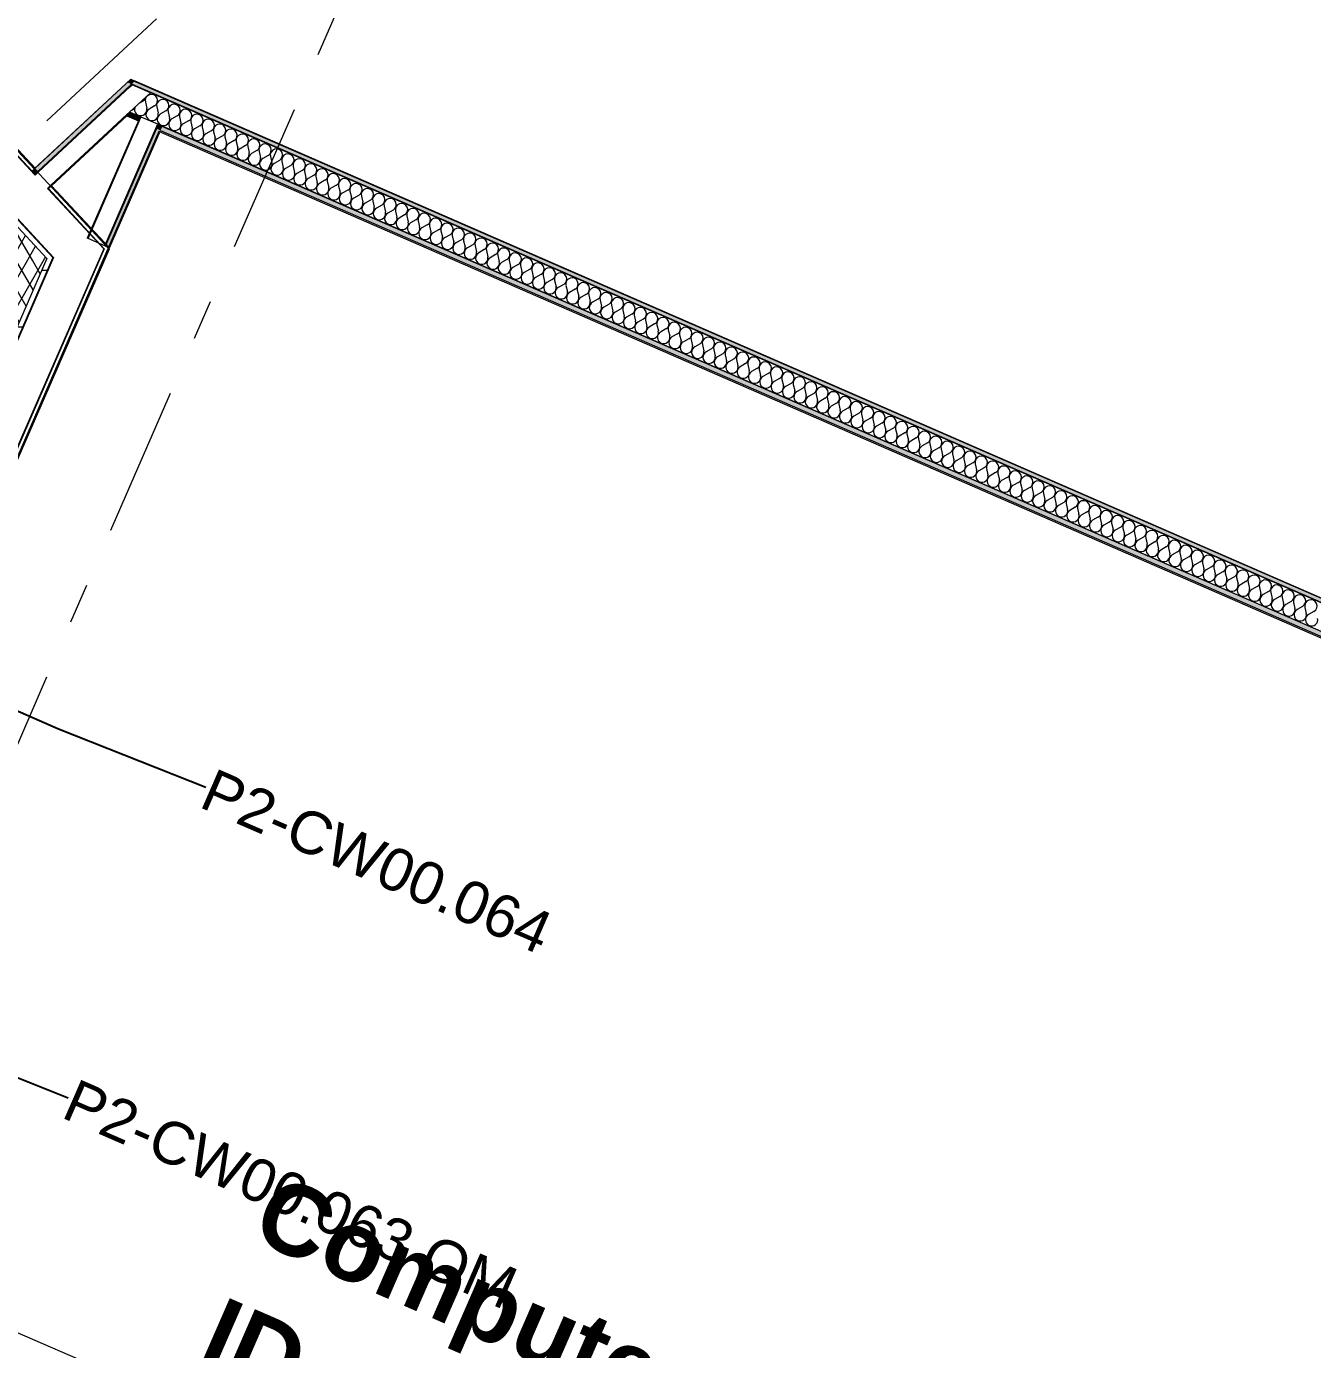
# Model space of a CAD drawing. Header units: millimetres. Extents: x -50172 to 90294, y -80883 to 25069.
# Drawn here: x -17419 to -12876, y -21814 to -17139 of the extents above; entities that cross this region are included whole.
import ezdxf
from ezdxf.enums import TextEntityAlignment as Align

# ---------------------------------------------------------------- set-up
doc = ezdxf.new("R2010")
doc.units = ezdxf.units.MM
doc.header["$MEASUREMENT"] = 0
doc.linetypes.add('Double Dashed', pattern=[1093.611073, 529.166651, -211.666656, 141.111112, -211.666656])
for name, color, linetype, lineweight, true_color in [('A-25-M_Curtain_Wall_Pen_No__46', 7, 'Continuous', 35, 0x444444), ('A-25-M_Wall_Ext_Pen_No__107', 7, 'Continuous', 15, 0xa6a6a6), ('A-25-M_Wall_Int_Pen_No__107', 7, 'Continuous', 15, 0xa6a6a6), ('New_A-15-MG_Structural_Grid_Phase_2_Pen_No__222', 7, 'Continuous', 13, 0x65af33), ('New_A-25-M_Wall_Ext_Pen_No__107', 7, 'Continuous', 15, 0xa6a6a6), ('New_A-25-M_Wall_Int_Pen_No__107', 7, 'Continuous', 15, 0xa6a6a6), ('New_A-35-M_FFE-Zone_Pen_No__74', 7, 'Continuous', 20, 0x606060)]:
    doc.layers.add(name, color=color, linetype=linetype, lineweight=lineweight, true_color=true_color)
for name, color, linetype, lineweight in [('A-25-M_Curtain_Wall_Pen_No__85', 8, 'Continuous', 20), ('A-25-M_Wall_Ext_Pen_No__1', 7, 'Continuous', 13), ('A-25-M_Wall_Int_Pen_No__1', 7, 'Continuous', 13), ('New_A-20-M_Floor_Slab_Pen_No__89', 8, 'Continuous', 20), ('New_A-25-M_Wall_Ext_Pen_No__1', 7, 'Continuous', 13), ('New_A-25-M_Wall_Int_Pen_No__1', 7, 'Continuous', 13), ('New_ArchiCAD Zone Stamps_Pen_No__9', 7, 'Continuous', 13)]:
    doc.layers.add(name, color=color, linetype=linetype, lineweight=lineweight)
for name, color, linetype in [('A-25-M_Wall_Int', 7, 'Continuous'), ('New_A-15-MG_Structural_Grid_Phase_2', 7, 'Continuous'), ('New_A-20-M_Floor_Slab', 7, 'Continuous'), ('New_A-25-M_Wall_Ext', 7, 'Continuous'), ('New_A-25-M_Wall_Int', 7, 'Continuous'), ('New_A-35-M_FFE-Zone', 7, 'Continuous')]:
    doc.layers.add(name, color=color, linetype=linetype)
doc.styles.add('GENERATED_STYLE_1', font='')
doc.styles.add('GENERATED_STYLE_3', font='')
doc.styles.add('GENERATED_STYLE_4', font='')
doc.styles.get('GENERATED_STYLE_1').set_extended_font_data('Arial', bold=True)
doc.styles.get('GENERATED_STYLE_3').set_extended_font_data('Arial')
doc.styles.get('GENERATED_STYLE_4').set_extended_font_data('Swis721 BT')
doc.dimstyles.new('GENERATED_STYLE__3', dxfattribs={"dimtxt": 0.18, "dimasz": 273.6, "dimexe": 0.18, "dimexo": 0.0625, "dimgap": 0.09, "dimtad": 0, "dimtih": 1, "dimtoh": 1, "dimdec": 4, "dimzin": 0, "dimdsep": 46, "dimcen": 0.09, "dimadec": 0, "dimazin": 0, "dimtfac": 1, "dimtdec": 4, "dimtmove": 0, "dimatfit": 3, "dimldrblk": 'ARROWHEAD_5', "dimfxl": 1, "dimtolj": 1, "dimtzin": 0, "dimarcsym": 0})
pattern_1 = [(60, (0, 0), (-43.30127, 25), []), (120, (0, 0), (43.30127, 25), [])]
pattern_2 = [(0, (0, 0), (0, 200), [])]
pattern_3 = [(312.9404, (0, 0), (126.797, 117.9938), [0, -100]), (312.9404, (97.46, 22.4), (126.797, 117.9938), [0, -100])]

# ---------------------------------------------------------------- blocks, each defined once
blk = doc.blocks.new('Computer Lab E (PG)_INB 1101_11_1', base_point=(-15404.6, -22880.3))
at = {"layer": 'New_A-35-M_FFE-Zone_Pen_No__74', "linetype": 'Continuous'}
for p, q in [((-16951.6, -17509.9), (-20967.2, -26718.8)), ((-8386.8, -21244.5), (-16951.6, -17509.9))]:
    blk.add_line(p, q, dxfattribs=at)
at = {"layer": 'New_ArchiCAD Zone Stamps_Pen_No__9'}
for tag, height, style, p in [('ROOM_NAME', 250, 'GENERATED_STYLE_1', (-16534.2, -21191.3)), ('zoneNameLine2', 250, 'GENERATED_STYLE_1', (-16722.6, -21623.4)), ('ROOM_NUMBER', 200, 'GENERATED_STYLE_3', (-16911.1, -22044.1)), ('measuredAreaCode', 200, 'GENERATED_STYLE_3', (-17068.1, -22404.2)), ('DUMMY_649', 200, 'GENERATED_STYLE_3', (-16760.7, -22538.3)), ('DUMMY_650', 200, 'GENERATED_STYLE_3', (-16271.3, -22751.7)), ('DUMMY_651', 133.3, 'GENERATED_STYLE_3', (-15992.1, -22858.2))]:
    blk.add_attdef(tag, text='', height=height, rotation=336.4404, dxfattribs=dict(at, style=style)).set_placement(p, align=Align.TOP_LEFT)
blk = doc.blocks.new('Research space 1_INB 1103_14_1', base_point=(-6557.3, -12752.9))
at = {"layer": 'New_A-35-M_FFE-Zone_Pen_No__74', "linetype": 'Continuous'}
for p, q in [((-17856, -17143.2), (-17391.6, -17642.2)), ((-17391.6, -17642.2), (-17051.6, -17325.8)), ((-17051.6, -17325.8), (-4911.9, -22617.8))]:
    blk.add_line(p, q, dxfattribs=at)
at = {"layer": 'New_ArchiCAD Zone Stamps_Pen_No__9'}
for tag, height, style, p in [('ROOM_NAME', 250, 'GENERATED_STYLE_1', (-9054.2, -14911.9)), ('zoneNameLine2', 250, 'GENERATED_STYLE_1', (-9242.6, -15344.1)), ('ROOM_NUMBER', 200, 'GENERATED_STYLE_3', (-9431.1, -15764.8)), ('measuredAreaCode', 200, 'GENERATED_STYLE_3', (-9588.1, -16124.9)), ('DUMMY_649', 200, 'GENERATED_STYLE_3', (-9280.7, -16258.9)), ('DUMMY_650', 200, 'GENERATED_STYLE_3', (-8670.2, -16525.1)), ('DUMMY_651', 133.3, 'GENERATED_STYLE_3', (-8390.9, -16631.7))]:
    blk.add_attdef(tag, text='', height=height, rotation=336.4404, dxfattribs=dict(at, style=style)).set_placement(p, align=Align.TOP_LEFT)
blk = doc.blocks.new('Slab_60_1', base_point=(-21326.2, -27554.7))
at = {"layer": 'New_A-20-M_Floor_Slab_Pen_No__89', "linetype": 'Continuous', "flags": 128}
blk.add_lwpolyline([(10989.4, -26693.5), (18941.3, -8457.3), (9986.1, -4552.4), (6045.4, -2834.1), (6178.2, -2529.5), (1092.7, -312), (-3008.3, -4128.2), (-3008.3, -4128.2), (-10733.6, -11317.1), (-11116.4, -10905.7), (-17838.9, -17161.5), (-17127.6, -17925.9), (-21326.2, -27554.7)], dxfattribs=at)
blk = doc.blocks.new('Wall_79_1', base_point=(-17526.2, -17989.4))
at = {"layer": 'A-25-M_Wall_Ext_Pen_No__107', "linetype": 'Continuous'}
blk.add_hatch(color=256, dxfattribs=at).paths.add_polyline_path([(-17378.5, -17650.5), (-17388.7, -17639.5), (-17399.7, -17649.7), (-17389.4, -17660.7)])
at = {"layer": 'A-25-M_Wall_Ext_Pen_No__107', "linetype": 'Continuous', "lineweight": 0, "true_color": 0x535353}
for points in [[(-17387.4, -17662.9), (-17389.4, -17660.7), (-17390.9, -17662.1), (-17388.9, -17664.3)], [(-17376.4, -17652.7), (-17378.5, -17650.5), (-17389.4, -17660.7), (-17387.4, -17662.9)], [(-17341.8, -17711.9), (-17343.8, -17709.7), (-17345.3, -17711.1), (-17343.2, -17713.3)], [(-17330.8, -17701.7), (-17332.8, -17699.5), (-17343.8, -17709.7), (-17341.8, -17711.9)]]:
    blk.add_hatch(color=251, dxfattribs=at).paths.add_polyline_path(points)
at = {"layer": 'New_A-25-M_Wall_Ext_Pen_No__107', "linetype": 'Continuous', "lineweight": 0, "true_color": 0x535353}
for points in [[(-17389.4, -17660.7), (-17864, -17150.7), (-17865.5, -17152.1), (-17390.9, -17662.1)], [(-17976.8, -17255.6), (-17325.8, -17955.2), (-17323.4, -17954.8), (-17975.3, -17254.3)], [(-17343.2, -17713.3), (-17146.6, -17924.6), (-17144.3, -17924.2), (-17341.8, -17711.9)]]:
    blk.add_hatch(color=251, dxfattribs=at).paths.add_polyline_path(points)
at = {"layer": 'New_A-25-M_Wall_Ext_Pen_No__107', "linetype": 'Continuous'}
h = blk.add_hatch(dxfattribs=at)
h.set_pattern_fill('Plaster_0001', color=256, style=0, pattern_type=2)
h.set_pattern_definition(pattern_3)
h.paths.add_polyline_path([(-17388.7, -17639.5), (-17853, -17140.5), (-17864, -17150.7), (-17399.7, -17649.7)])
h = blk.add_hatch(dxfattribs=at)
h.set_pattern_fill('Batt_Insulation_0001', color=256, style=0, pattern_type=2)
h.set_pattern_definition(pattern_1)
h.paths.add_polyline_path([(-18063.1, -17336), (-17464.9, -17978.9), (-17347, -17958.8), (-17989.9, -17267.9)])
h = blk.add_hatch(dxfattribs=at)
h.set_pattern_fill('Plywood_0001', color=256, style=0, pattern_type=2)
h.set_pattern_definition(pattern_2)
h.paths.add_polyline_path([(-17989.9, -17267.9), (-17347, -17958.8), (-17325.8, -17955.2), (-17976.8, -17255.6)])
h = blk.add_hatch(dxfattribs=at)
h.set_pattern_fill('Batt_Insulation_0001', color=256, style=0, pattern_type=2)
h.set_pattern_definition(pattern_1)
h.paths.add_polyline_path([(-18081.4, -17353), (-17494.4, -17983.9), (-17464.9, -17978.9), (-18063.1, -17336)])
blk.add_hatch(color=256, dxfattribs=at).paths.add_polyline_path([(-18101.2, -17371.4), (-17526.2, -17989.4), (-17494.4, -17983.9), (-18081.4, -17353)])
h = blk.add_hatch(dxfattribs=at)
h.set_pattern_fill('Plaster_0001', color=256, style=0, pattern_type=2)
h.set_pattern_definition(pattern_3)
h.paths.add_polyline_path([(-17341.8, -17711.9), (-17144.3, -17924.2), (-17126.6, -17921.1), (-17330.8, -17701.7)])
at = {"layer": 'A-25-M_Wall_Ext_Pen_No__1', "linetype": 'Continuous'}
for p, q in [((-17388.7, -17639.5), (-17399.7, -17649.7)), ((-17378.5, -17650.5), (-17389.4, -17660.7)), ((-17387.4, -17662.9), (-17388.9, -17664.3)), ((-17376.4, -17652.7), (-17387.4, -17662.9)), ((-17343.8, -17709.7), (-17345.3, -17711.1)), ((-17332.8, -17699.5), (-17343.8, -17709.7)), ((-17341.8, -17711.9), (-17330.8, -17701.7))]:
    blk.add_line(p, q, dxfattribs=at)
at = {"layer": 'New_A-25-M_Wall_Ext_Pen_No__1', "linetype": 'Continuous'}
for p, q in [((-17865.5, -17152.1), (-17390.9, -17662.1)), ((-17864, -17150.7), (-17399.7, -17649.7)), ((-17989.9, -17267.9), (-17347, -17958.8)), ((-17976.8, -17255.6), (-17325.8, -17955.2)), ((-17975.3, -17254.3), (-17323.4, -17954.8)), ((-18063.1, -17336), (-17464.9, -17978.9)), ((-18081.4, -17353), (-17494.4, -17983.9)), ((-17399.7, -17649.7), (-17389.4, -17660.7)), ((-17390.9, -17662.1), (-17388.9, -17664.3)), ((-17345.3, -17711.1), (-17343.2, -17713.3)), ((-17343.2, -17713.3), (-17146.6, -17924.6)), ((-17341.8, -17711.9), (-17144.3, -17924.2))]:
    blk.add_line(p, q, dxfattribs=at)
at = {"layer": 'New_A-25-M_Wall_Ext_Pen_No__1', "linetype": 'Continuous', "flags": 128}
for points in [[(-17853, -17140.5), (-18101.2, -17371.4)], [(-17388.7, -17639.5), (-17853, -17140.5)], [(-18101.2, -17371.4), (-17526.2, -17989.4)], [(-17126.6, -17921.1), (-17330.8, -17701.7)]]:
    blk.add_lwpolyline(points, dxfattribs=at)
blk = doc.blocks.new('Wall_165_1', base_point=(-17526.2, -17989.4))
at = {"layer": 'New_A-25-M_Wall_Ext_Pen_No__107', "linetype": 'Continuous', "lineweight": 0, "true_color": 0x535353}
for points in [[(-17146.6, -17924.6), (-17673.8, -19133.4), (-17671.9, -19134.2), (-17144.3, -17924.2)], [(-17325.8, -17955.2), (-17813.1, -19072.7), (-17811.3, -19073.5), (-17323.4, -17954.8)]]:
    blk.add_hatch(color=251, dxfattribs=at).paths.add_polyline_path(points)
at = {"layer": 'New_A-25-M_Wall_Ext_Pen_No__107', "linetype": 'Continuous'}
h = blk.add_hatch(dxfattribs=at)
h.set_pattern_fill('Plaster_0001', color=256, style=0, pattern_type=2)
h.set_pattern_definition([(246.4404, (0, 0), (-158.7675, 69.2305), [0, -100]), (246.4404, (59.4, -80.45), (-158.7675, 69.2305), [0, -100])])
h.paths.add_polyline_path([(-17144.3, -17924.2), (-17671.9, -19134.2), (-17658.2, -19140.2), (-17126.6, -17921.1)])
h = blk.add_hatch(dxfattribs=at)
h.set_pattern_fill('Batt_Insulation_0001', color=256, style=0, pattern_type=2)
h.set_pattern_definition(pattern_1)
h.paths.add_polyline_path([(-17464.9, -17978.9), (-17921.3, -19025.5), (-17829.6, -19065.5), (-17347, -17958.8)])
h = blk.add_hatch(dxfattribs=at)
h.set_pattern_fill('Plywood_0001', color=256, style=0, pattern_type=2)
h.set_pattern_definition(pattern_2)
h.paths.add_polyline_path([(-17347, -17958.8), (-17829.6, -19065.5), (-17813.1, -19072.7), (-17325.8, -17955.2)])
at = {"layer": 'New_A-25-M_Wall_Ext_Pen_No__1', "linetype": 'Continuous'}
for p, q in [((-17146.6, -17924.6), (-17673.8, -19133.4)), ((-17144.3, -17924.2), (-17671.9, -19134.2)), ((-17347, -17958.8), (-17829.6, -19065.5)), ((-17325.8, -17955.2), (-17813.1, -19072.7)), ((-17323.4, -17954.8), (-17811.3, -19073.5))]:
    blk.add_line(p, q, dxfattribs=at)
at = {"layer": 'New_A-25-M_Wall_Ext_Pen_No__1', "linetype": 'Continuous', "flags": 128}
blk.add_lwpolyline([(-17658.2, -19140.2), (-17126.6, -17921.1)], dxfattribs=at)
blk = doc.blocks.new('*X611')
at = {"layer": 'New_A-25-M_Wall_Int_Pen_No__107', "linetype": 'Continuous'}
for p, q in [((-17007.3, -17402.2), (-17022.7, -17410.9)), ((-16999.3, -17405.7), (-16994.3, -17427)), ((-16967.2, -17419.7), (-16986.2, -17430.5)), ((-16959.2, -17423.2), (-16954.1, -17444.5)), ((-16927, -17437.2), (-16946.1, -17448)), ((-16919, -17440.7), (-16914, -17462.1)), ((-16886.9, -17454.7), (-16905.9, -17465.6)), ((-16878.8, -17458.2), (-16873.8, -17479.6)), ((-16846.7, -17472.3), (-16865.8, -17483.1)), ((-16838.7, -17475.8), (-16833.6, -17497.1)), ((-16806.6, -17489.8), (-16825.6, -17500.6)), ((-16798.5, -17493.3), (-16793.5, -17514.6)), ((-16766.4, -17507.3), (-16785.4, -17518.1)), ((-16758.4, -17510.8), (-16753.3, -17532.1)), ((-16726.2, -17524.8), (-16745.3, -17535.6)), ((-16718.2, -17528.3), (-16713.2, -17549.6)), ((-16686.1, -17542.3), (-16705.1, -17553.1)), ((-16678, -17545.8), (-16673, -17567.1)), ((-16645.9, -17559.8), (-16665, -17570.6)), ((-16637.9, -17563.3), (-16632.8, -17584.6)), ((-16605.8, -17577.3), (-16624.8, -17588.1)), ((-16597.7, -17580.8), (-16592.7, -17602.1)), ((-16565.6, -17594.8), (-16584.7, -17605.6)), ((-16557.6, -17598.3), (-16552.5, -17619.6)), ((-16525.4, -17612.3), (-16544.5, -17623.1)), ((-16517.4, -17615.8), (-16512.4, -17637.1)), ((-16485.3, -17629.8), (-16504.3, -17640.6)), ((-16477.3, -17633.3), (-16472.2, -17654.7)), ((-16445.1, -17647.3), (-16464.2, -17658.2)), ((-16437.1, -17650.8), (-16432, -17672.2)), ((-16405, -17664.9), (-16424, -17675.7)), ((-16396.9, -17668.4), (-16391.9, -17689.7)), ((-16364.8, -17682.4), (-16383.9, -17693.2)), ((-16356.8, -17685.9), (-16351.7, -17707.2)), ((-16324.6, -17699.9), (-16343.7, -17710.7)), ((-16316.6, -17703.4), (-16311.6, -17724.7)), ((-16284.5, -17717.4), (-16303.5, -17728.2)), ((-16276.5, -17720.9), (-16271.4, -17742.2)), ((-16244.3, -17734.9), (-16263.4, -17745.7)), ((-16236.3, -17738.4), (-16231.3, -17759.7)), ((-16204.2, -17752.4), (-16223.2, -17763.2)), ((-16196.1, -17755.9), (-16191.1, -17777.2)), ((-16164, -17769.9), (-16183.1, -17780.7)), ((-16156, -17773.4), (-16150.9, -17794.7)), ((-16123.9, -17787.4), (-16142.9, -17798.2)), ((-16115.8, -17790.9), (-16110.8, -17812.2)), ((-16083.7, -17804.9), (-16102.8, -17815.7)), ((-16075.7, -17808.4), (-16070.6, -17829.7)), ((-16043.5, -17822.4), (-16062.6, -17833.2)), ((-16035.5, -17825.9), (-16030.5, -17847.3)), ((-16003.4, -17839.9), (-16022.4, -17850.8)), ((-15995.4, -17843.4), (-15990.3, -17864.8)), ((-15963.2, -17857.5), (-15982.3, -17868.3)), ((-15955.2, -17861), (-15950.1, -17882.3)), ((-15923.1, -17875), (-15942.1, -17885.8)), ((-15915, -17878.5), (-15910, -17899.8)), ((-15882.9, -17892.5), (-15902, -17903.3)), ((-15874.9, -17896), (-15869.8, -17917.3)), ((-15842.7, -17910), (-15861.8, -17920.8)), ((-15834.7, -17913.5), (-15829.7, -17934.8)), ((-15802.6, -17927.5), (-15821.6, -17938.3)), ((-15794.6, -17931), (-15789.5, -17952.3)), ((-15762.4, -17945), (-15781.5, -17955.8)), ((-15754.4, -17948.5), (-15749.4, -17969.8)), ((-15722.3, -17962.5), (-15741.3, -17973.3)), ((-15714.2, -17966), (-15709.2, -17987.3)), ((-15682.1, -17980), (-15701.2, -17990.8)), ((-15674.1, -17983.5), (-15669, -18004.8)), ((-15642, -17997.5), (-15661, -18008.3)), ((-15633.9, -18001), (-15628.9, -18022.3)), ((-15601.8, -18015), (-15620.8, -18025.8)), ((-15593.8, -18018.5), (-15588.7, -18039.9)), ((-15561.6, -18032.5), (-15580.7, -18043.4)), ((-15553.6, -18036.1), (-15548.6, -18057.4)), ((-15521.5, -18050.1), (-15540.5, -18060.9)), ((-15513.4, -18053.6), (-15508.4, -18074.9)), ((-15481.3, -18067.6), (-15500.4, -18078.4)), ((-15473.3, -18071.1), (-15468.2, -18092.4)), ((-15441.2, -18085.1), (-15460.2, -18095.9)), ((-15433.1, -18088.6), (-15428.1, -18109.9)), ((-15401, -18102.6), (-15420.1, -18113.4)), ((-15393, -18106.1), (-15387.9, -18127.4)), ((-15360.8, -18120.1), (-15379.9, -18130.9)), ((-15352.8, -18123.6), (-15347.8, -18144.9)), ((-15320.7, -18137.6), (-15339.7, -18148.4)), ((-15312.7, -18141.1), (-15307.6, -18162.4)), ((-15280.5, -18155.1), (-15299.6, -18165.9)), ((-15272.5, -18158.6), (-15267.5, -18179.9)), ((-15240.4, -18172.6), (-15259.4, -18183.4)), ((-15232.3, -18176.1), (-15227.3, -18197.4)), ((-15200.2, -18190.1), (-15219.3, -18200.9)), ((-15192.2, -18193.6), (-15187.1, -18214.9)), ((-15160.1, -18207.6), (-15179.1, -18218.5)), ((-15152, -18211.1), (-15147, -18232.5)), ((-15119.9, -18225.1), (-15138.9, -18236)), ((-15111.9, -18228.7), (-15106.8, -18250)), ((-15079.7, -18242.7), (-15098.8, -18253.5)), ((-15071.7, -18246.2), (-15066.7, -18267.5)), ((-15039.6, -18260.2), (-15058.6, -18271)), ((-15031.5, -18263.7), (-15026.5, -18285)), ((-14999.4, -18277.7), (-15018.5, -18288.5)), ((-14991.4, -18281.2), (-14986.3, -18302.5)), ((-14959.3, -18295.2), (-14978.3, -18306)), ((-14951.2, -18298.7), (-14946.2, -18320)), ((-14919.1, -18312.7), (-14938.2, -18323.5)), ((-14911.1, -18316.2), (-14906, -18337.5)), ((-14878.9, -18330.2), (-14898, -18341)), ((-14870.9, -18333.7), (-14865.9, -18355)), ((-14838.8, -18347.7), (-14857.8, -18358.5)), ((-14830.8, -18351.2), (-14825.7, -18372.5)), ((-14798.6, -18365.2), (-14817.7, -18376)), ((-14790.6, -18368.7), (-14785.6, -18390)), ((-14758.5, -18382.7), (-14777.5, -18393.5)), ((-14750.4, -18386.2), (-14745.4, -18407.6)), ((-14718.3, -18400.2), (-14737.4, -18411.1)), ((-14710.3, -18403.7), (-14705.2, -18425.1)), ((-14678.2, -18417.8), (-14697.2, -18428.6)), ((-14670.1, -18421.3), (-14665.1, -18442.6)), ((-14638, -18435.3), (-14657, -18446.1)), ((-14630, -18438.8), (-14624.9, -18460.1)), ((-14597.8, -18452.8), (-14616.9, -18463.6)), ((-14589.8, -18456.3), (-14584.8, -18477.6)), ((-14557.7, -18470.3), (-14576.7, -18481.1)), ((-14549.6, -18473.8), (-14544.6, -18495.1)), ((-14517.5, -18487.8), (-14536.6, -18498.6)), ((-14509.5, -18491.3), (-14504.4, -18512.6)), ((-14477.4, -18505.3), (-14496.4, -18516.1)), ((-14469.3, -18508.8), (-14464.3, -18530.1)), ((-14437.2, -18522.8), (-14456.3, -18533.6)), ((-14429.2, -18526.3), (-14424.1, -18547.6)), ((-14397, -18540.3), (-14416.1, -18551.1)), ((-14389, -18543.8), (-14384, -18565.1)), ((-14356.9, -18557.8), (-14375.9, -18568.6)), ((-14348.9, -18561.3), (-14343.8, -18582.6)), ((-14316.7, -18575.3), (-14335.8, -18586.1)), ((-14308.7, -18578.8), (-14303.7, -18600.2)), ((-14276.6, -18592.8), (-14295.6, -18603.7)), ((-14268.5, -18596.3), (-14263.5, -18617.7)), ((-14236.4, -18610.4), (-14255.5, -18621.2)), ((-14228.4, -18613.9), (-14223.3, -18635.2)), ((-14196.3, -18627.9), (-14215.3, -18638.7)), ((-14188.2, -18631.4), (-14183.2, -18652.7)), ((-14156.1, -18645.4), (-14175.1, -18656.2)), ((-14148.1, -18648.9), (-14143, -18670.2)), ((-14115.9, -18662.9), (-14135, -18673.7)), ((-14107.9, -18666.4), (-14102.9, -18687.7)), ((-14075.8, -18680.4), (-14094.8, -18691.2)), ((-14067.7, -18683.9), (-14062.7, -18705.2)), ((-14035.6, -18697.9), (-14054.7, -18708.7)), ((-14027.6, -18701.4), (-14022.5, -18722.7)), ((-13995.5, -18715.4), (-14014.5, -18726.2)), ((-13987.4, -18718.9), (-13982.4, -18740.2)), ((-13955.3, -18732.9), (-13974.4, -18743.7)), ((-13947.3, -18736.4), (-13942.2, -18757.7)), ((-13915.1, -18750.4), (-13934.2, -18761.2)), ((-13907.1, -18753.9), (-13902.1, -18775.2)), ((-13875, -18767.9), (-13894, -18778.7)), ((-13867, -18771.4), (-13861.9, -18792.8)), ((-13834.8, -18785.4), (-13853.9, -18796.3)), ((-13826.8, -18788.9), (-13821.8, -18810.3)), ((-13794.7, -18803), (-13813.7, -18813.8)), ((-13786.6, -18806.5), (-13781.6, -18827.8)), ((-13754.5, -18820.5), (-13773.6, -18831.3)), ((-13746.5, -18824), (-13741.4, -18845.3)), ((-13714.4, -18838), (-13733.4, -18848.8)), ((-13706.3, -18841.5), (-13701.3, -18862.8)), ((-13674.2, -18855.5), (-13693.2, -18866.3)), ((-13666.2, -18859), (-13661.1, -18880.3)), ((-13634, -18873), (-13653.1, -18883.8)), ((-13626, -18876.5), (-13621, -18897.8)), ((-13593.9, -18890.5), (-13612.9, -18901.3)), ((-13585.8, -18894), (-13580.8, -18915.3)), ((-13553.7, -18908), (-13572.8, -18918.8)), ((-13545.7, -18911.5), (-13540.6, -18932.8)), ((-13513.6, -18925.5), (-13532.6, -18936.3)), ((-13505.5, -18929), (-13500.5, -18950.3)), ((-13473.4, -18943), (-13492.5, -18953.8)), ((-13465.4, -18946.5), (-13460.3, -18967.8)), ((-13433.2, -18960.5), (-13452.3, -18971.3)), ((-13425.2, -18964), (-13420.2, -18985.4)), ((-13393.1, -18978), (-13412.1, -18988.9)), ((-13385.1, -18981.5), (-13380, -19002.9)), ((-13352.9, -18995.6), (-13372, -19006.4)), ((-13344.9, -18999.1), (-13339.8, -19020.4)), ((-13312.8, -19013.1), (-13331.8, -19023.9)), ((-13304.7, -19016.6), (-13299.7, -19037.9)), ((-13272.6, -19030.6), (-13291.7, -19041.4)), ((-13264.6, -19034.1), (-13259.5, -19055.4)), ((-13232.4, -19048.1), (-13251.5, -19058.9)), ((-13224.4, -19051.6), (-13219.4, -19072.9)), ((-13192.3, -19065.6), (-13211.3, -19076.4)), ((-13184.3, -19069.1), (-13179.2, -19090.4)), ((-13152.1, -19083.1), (-13171.2, -19093.9)), ((-13144.1, -19086.6), (-13139.1, -19107.9)), ((-13112, -19100.6), (-13131, -19111.4)), ((-13103.9, -19104.1), (-13098.9, -19125.4)), ((-13071.8, -19118.1), (-13090.9, -19128.9)), ((-13063.8, -19121.6), (-13058.7, -19142.9)), ((-13031.7, -19135.6), (-13050.7, -19146.4)), ((-13023.6, -19139.1), (-13018.6, -19160.4)), ((-12991.5, -19153.1), (-13010.6, -19164)), ((-12983.5, -19156.6), (-12978.4, -19178)), ((-12951.3, -19170.6), (-12970.4, -19181.5)), ((-12943.3, -19174.2), (-12938.3, -19195.5)), ((-12911.2, -19188.2), (-12930.2, -19199)), ((-12903.2, -19191.7), (-12898.1, -19213)), ((-12871, -19205.7), (-12890.1, -19216.5))]:
    blk.add_line(p, q, dxfattribs=at)
for centre, start, end in [((-17018.2, -17383.2), 299.5727, 351.1055), ((-16978, -17400.7), 299.5727, 193.3125), ((-17055.7, -17414.6), 287.8731, 338.0113), ((-17015.6, -17432.1), 154.7683, 246.4426), ((-17015.6, -17432.1), 246.4426, 13.3125), ((-16975.4, -17449.6), 119.5727, 246.4426), ((-16937.8, -17418.2), 299.5727, 193.3125), ((-16897.7, -17435.7), 299.5727, 193.3125), ((-16857.5, -17453.2), 299.5727, 193.3125), ((-16975.4, -17449.6), 246.4426, 13.3125), ((-16935.3, -17467.1), 119.5727, 246.4426), ((-16935.3, -17467.1), 246.4426, 13.3125), ((-16895.1, -17484.6), 119.5727, 246.4426), ((-16895.1, -17484.6), 246.4426, 13.3125), ((-16855, -17502.1), 119.5727, 246.4426), ((-16817.4, -17470.7), 299.5727, 193.3125), ((-16777.2, -17488.2), 299.5727, 193.3125), ((-16737, -17505.7), 299.5727, 193.3125), ((-16855, -17502.1), 246.4426, 13.3125), ((-16814.8, -17519.6), 119.5727, 246.4426), ((-16814.8, -17519.6), 246.4426, 13.3125), ((-16774.6, -17537.1), 119.5727, 246.4426), ((-16774.6, -17537.1), 246.4426, 13.3125), ((-16696.9, -17523.2), 299.5727, 193.3125), ((-16656.7, -17540.7), 299.5727, 193.3125), ((-16734.5, -17554.6), 119.5727, 246.4426), ((-16734.5, -17554.6), 246.4426, 13.3125), ((-16694.3, -17572.2), 119.5727, 246.4426), ((-16694.3, -17572.2), 246.4426, 13.3125), ((-16654.2, -17589.7), 119.5727, 246.4426), ((-16616.6, -17558.3), 299.5727, 193.3125), ((-16576.4, -17575.8), 299.5727, 193.3125), ((-16536.3, -17593.3), 299.5727, 193.3125), ((-16654.2, -17589.7), 246.4426, 13.3125), ((-16614, -17607.2), 119.5727, 246.4426), ((-16614, -17607.2), 246.4426, 13.3125), ((-16573.8, -17624.7), 119.5727, 246.4426), ((-16573.8, -17624.7), 246.4426, 13.3125), ((-16533.7, -17642.2), 119.5727, 246.4426), ((-16496.1, -17610.8), 299.5727, 193.3125), ((-16455.9, -17628.3), 299.5727, 193.3125), ((-16415.8, -17645.8), 299.5727, 193.3125), ((-16533.7, -17642.2), 246.4426, 13.3125), ((-16493.5, -17659.7), 119.5727, 246.4426), ((-16493.5, -17659.7), 246.4426, 13.3125), ((-16453.4, -17677.2), 119.5727, 246.4426), ((-16453.4, -17677.2), 246.4426, 13.3125), ((-16375.6, -17663.3), 299.5727, 193.3125), ((-16335.5, -17680.8), 299.5727, 193.3125), ((-16413.2, -17694.7), 119.5727, 246.4426), ((-16413.2, -17694.7), 246.4426, 13.3125), ((-16373, -17712.2), 119.5727, 246.4426), ((-16373, -17712.2), 246.4426, 13.3125), ((-16332.9, -17729.7), 119.5727, 246.4426), ((-16295.3, -17698.3), 299.5727, 193.3125), ((-16255.1, -17715.8), 299.5727, 193.3125), ((-16215, -17733.3), 299.5727, 193.3125), ((-16332.9, -17729.7), 246.4426, 13.3125), ((-16292.7, -17747.2), 119.5727, 246.4426), ((-16292.7, -17747.2), 246.4426, 13.3125), ((-16252.6, -17764.8), 119.5727, 246.4426), ((-16252.6, -17764.8), 246.4426, 13.3125), ((-16212.4, -17782.3), 119.5727, 246.4426), ((-16174.8, -17750.9), 299.5727, 193.3125), ((-16134.7, -17768.4), 299.5727, 193.3125), ((-16094.5, -17785.9), 299.5727, 193.3125), ((-16212.4, -17782.3), 246.4426, 13.3125), ((-16172.3, -17799.8), 119.5727, 246.4426), ((-16172.3, -17799.8), 246.4426, 13.3125), ((-16132.1, -17817.3), 119.5727, 246.4426), ((-16132.1, -17817.3), 246.4426, 13.3125), ((-16054.4, -17803.4), 299.5727, 193.3125), ((-16014.2, -17820.9), 299.5727, 193.3125), ((-16091.9, -17834.8), 119.5727, 246.4426), ((-16091.9, -17834.8), 246.4426, 13.3125), ((-16051.8, -17852.3), 119.5727, 246.4426), ((-16051.8, -17852.3), 246.4426, 13.3125), ((-16011.6, -17869.8), 119.5727, 246.4426), ((-15974, -17838.4), 299.5727, 193.3125), ((-15933.9, -17855.9), 299.5727, 193.3125), ((-15893.7, -17873.4), 299.5727, 193.3125), ((-16011.6, -17869.8), 246.4426, 13.3125), ((-15971.5, -17887.3), 119.5727, 246.4426), ((-15971.5, -17887.3), 246.4426, 13.3125), ((-15931.3, -17904.8), 119.5727, 246.4426), ((-15931.3, -17904.8), 246.4426, 13.3125), ((-15891.1, -17922.3), 119.5727, 246.4426), ((-15853.6, -17890.9), 299.5727, 193.3125), ((-15813.4, -17908.4), 299.5727, 193.3125), ((-15773.2, -17926), 299.5727, 193.3125), ((-15891.1, -17922.3), 246.4426, 13.3125), ((-15851, -17939.8), 119.5727, 246.4426), ((-15851, -17939.8), 246.4426, 13.3125), ((-15810.8, -17957.4), 119.5727, 246.4426), ((-15810.8, -17957.4), 246.4426, 13.3125), ((-15733.1, -17943.5), 299.5727, 193.3125), ((-15692.9, -17961), 299.5727, 193.3125), ((-15770.7, -17974.9), 119.5727, 246.4426), ((-15770.7, -17974.9), 246.4426, 13.3125), ((-15730.5, -17992.4), 119.5727, 246.4426), ((-15730.5, -17992.4), 246.4426, 13.3125), ((-15690.4, -18009.9), 119.5727, 246.4426), ((-15652.8, -17978.5), 299.5727, 193.3125), ((-15612.6, -17996), 299.5727, 193.3125), ((-15572.5, -18013.5), 299.5727, 193.3125), ((-15690.4, -18009.9), 246.4426, 13.3125), ((-15650.2, -18027.4), 119.5727, 246.4426), ((-15650.2, -18027.4), 246.4426, 13.3125), ((-15610, -18044.9), 119.5727, 246.4426), ((-15610, -18044.9), 246.4426, 13.3125), ((-15569.9, -18062.4), 119.5727, 246.4426), ((-15532.3, -18031), 299.5727, 193.3125), ((-15492.1, -18048.5), 299.5727, 193.3125), ((-15452, -18066), 299.5727, 193.3125), ((-15569.9, -18062.4), 246.4426, 13.3125), ((-15529.7, -18079.9), 119.5727, 246.4426), ((-15529.7, -18079.9), 246.4426, 13.3125), ((-15489.6, -18097.4), 119.5727, 246.4426), ((-15489.6, -18097.4), 246.4426, 13.3125), ((-15411.8, -18083.5), 299.5727, 193.3125), ((-15371.7, -18101), 299.5727, 193.3125), ((-15449.4, -18114.9), 119.5727, 246.4426), ((-15449.4, -18114.9), 246.4426, 13.3125), ((-15409.2, -18132.4), 119.5727, 246.4426), ((-15409.2, -18132.4), 246.4426, 13.3125), ((-15369.1, -18150), 119.5727, 246.4426), ((-15331.5, -18118.6), 299.5727, 193.3125), ((-15291.3, -18136.1), 299.5727, 193.3125), ((-15251.2, -18153.6), 299.5727, 193.3125), ((-15369.1, -18150), 246.4426, 13.3125), ((-15328.9, -18167.5), 119.5727, 246.4426), ((-15328.9, -18167.5), 246.4426, 13.3125), ((-15288.8, -18185), 119.5727, 246.4426), ((-15288.8, -18185), 246.4426, 13.3125), ((-15248.6, -18202.5), 119.5727, 246.4426), ((-15211, -18171.1), 299.5727, 193.3125), ((-15170.9, -18188.6), 299.5727, 193.3125), ((-15130.7, -18206.1), 299.5727, 193.3125), ((-15248.6, -18202.5), 246.4426, 13.3125), ((-15208.5, -18220), 119.5727, 246.4426), ((-15208.5, -18220), 246.4426, 13.3125), ((-15168.3, -18237.5), 119.5727, 246.4426), ((-15168.3, -18237.5), 246.4426, 13.3125), ((-15090.5, -18223.6), 299.5727, 193.3125), ((-15050.4, -18241.1), 299.5727, 193.3125), ((-15128.1, -18255), 119.5727, 246.4426), ((-15128.1, -18255), 246.4426, 13.3125), ((-15088, -18272.5), 119.5727, 246.4426), ((-15088, -18272.5), 246.4426, 13.3125), ((-15047.8, -18290), 119.5727, 246.4426), ((-15010.2, -18258.6), 299.5727, 193.3125), ((-14970.1, -18276.1), 299.5727, 193.3125), ((-14929.9, -18293.6), 299.5727, 193.3125), ((-15047.8, -18290), 246.4426, 13.3125), ((-15007.7, -18307.5), 119.5727, 246.4426), ((-15007.7, -18307.5), 246.4426, 13.3125), ((-14967.5, -18325), 119.5727, 246.4426), ((-14967.5, -18325), 246.4426, 13.3125), ((-14927.3, -18342.6), 119.5727, 246.4426), ((-14889.8, -18311.2), 299.5727, 193.3125), ((-14849.6, -18328.7), 299.5727, 193.3125), ((-14809.4, -18346.2), 299.5727, 193.3125), ((-14927.3, -18342.6), 246.4426, 13.3125), ((-14887.2, -18360.1), 119.5727, 246.4426), ((-14887.2, -18360.1), 246.4426, 13.3125), ((-14847, -18377.6), 119.5727, 246.4426), ((-14847, -18377.6), 246.4426, 13.3125), ((-14769.3, -18363.7), 299.5727, 193.3125), ((-14729.1, -18381.2), 299.5727, 193.3125), ((-14806.9, -18395.1), 119.5727, 246.4426), ((-14806.9, -18395.1), 246.4426, 13.3125), ((-14766.7, -18412.6), 119.5727, 246.4426), ((-14766.7, -18412.6), 246.4426, 13.3125), ((-14726.6, -18430.1), 119.5727, 246.4426), ((-14689, -18398.7), 299.5727, 193.3125), ((-14648.8, -18416.2), 299.5727, 193.3125), ((-14608.6, -18433.7), 299.5727, 193.3125), ((-14726.6, -18430.1), 246.4426, 13.3125), ((-14686.4, -18447.6), 119.5727, 246.4426), ((-14686.4, -18447.6), 246.4426, 13.3125), ((-14646.2, -18465.1), 119.5727, 246.4426), ((-14646.2, -18465.1), 246.4426, 13.3125), ((-14606.1, -18482.6), 119.5727, 246.4426), ((-14568.5, -18451.2), 299.5727, 193.3125), ((-14528.3, -18468.7), 299.5727, 193.3125), ((-14488.2, -18486.2), 299.5727, 193.3125), ((-14606.1, -18482.6), 246.4426, 13.3125), ((-14565.9, -18500.1), 119.5727, 246.4426), ((-14565.9, -18500.1), 246.4426, 13.3125), ((-14525.8, -18517.7), 119.5727, 246.4426), ((-14525.8, -18517.7), 246.4426, 13.3125), ((-14448, -18503.8), 299.5727, 193.3125), ((-14407.9, -18521.3), 299.5727, 193.3125), ((-14485.6, -18535.2), 119.5727, 246.4426), ((-14485.6, -18535.2), 246.4426, 13.3125), ((-14445.4, -18552.7), 119.5727, 246.4426), ((-14445.4, -18552.7), 246.4426, 13.3125), ((-14405.3, -18570.2), 119.5727, 246.4426), ((-14367.7, -18538.8), 299.5727, 193.3125), ((-14327.5, -18556.3), 299.5727, 193.3125), ((-14287.4, -18573.8), 299.5727, 193.3125), ((-14405.3, -18570.2), 246.4426, 13.3125), ((-14365.1, -18587.7), 119.5727, 246.4426), ((-14365.1, -18587.7), 246.4426, 13.3125), ((-14325, -18605.2), 119.5727, 246.4426), ((-14325, -18605.2), 246.4426, 13.3125), ((-14284.8, -18622.7), 119.5727, 246.4426), ((-14247.2, -18591.3), 299.5727, 193.3125), ((-14207.1, -18608.8), 299.5727, 193.3125), ((-14166.9, -18626.3), 299.5727, 193.3125), ((-14284.8, -18622.7), 246.4426, 13.3125), ((-14244.7, -18640.2), 119.5727, 246.4426), ((-14244.7, -18640.2), 246.4426, 13.3125), ((-14204.5, -18657.7), 119.5727, 246.4426), ((-14204.5, -18657.7), 246.4426, 13.3125), ((-14126.7, -18643.8), 299.5727, 193.3125), ((-14086.6, -18661.3), 299.5727, 193.3125), ((-14164.3, -18675.2), 119.5727, 246.4426), ((-14164.3, -18675.2), 246.4426, 13.3125), ((-14124.2, -18692.7), 119.5727, 246.4426), ((-14124.2, -18692.7), 246.4426, 13.3125), ((-14084, -18710.3), 119.5727, 246.4426), ((-14046.4, -18678.8), 299.5727, 193.3125), ((-14006.3, -18696.4), 299.5727, 193.3125), ((-13966.1, -18713.9), 299.5727, 193.3125), ((-14084, -18710.3), 246.4426, 13.3125), ((-14043.9, -18727.8), 119.5727, 246.4426), ((-14043.9, -18727.8), 246.4426, 13.3125), ((-14003.7, -18745.3), 119.5727, 246.4426), ((-14003.7, -18745.3), 246.4426, 13.3125), ((-13963.5, -18762.8), 119.5727, 246.4426), ((-13926, -18731.4), 299.5727, 193.3125), ((-13885.8, -18748.9), 299.5727, 193.3125), ((-13845.6, -18766.4), 299.5727, 193.3125), ((-13963.5, -18762.8), 246.4426, 13.3125), ((-13923.4, -18780.3), 119.5727, 246.4426), ((-13923.4, -18780.3), 246.4426, 13.3125), ((-13883.2, -18797.8), 119.5727, 246.4426), ((-13883.2, -18797.8), 246.4426, 13.3125), ((-13805.5, -18783.9), 299.5727, 193.3125), ((-13765.3, -18801.4), 299.5727, 193.3125), ((-13843.1, -18815.3), 119.5727, 246.4426), ((-13843.1, -18815.3), 246.4426, 13.3125), ((-13802.9, -18832.8), 119.5727, 246.4426), ((-13802.9, -18832.8), 246.4426, 13.3125), ((-13762.7, -18850.3), 119.5727, 246.4426), ((-13725.2, -18818.9), 299.5727, 193.3125), ((-13685, -18836.4), 299.5727, 193.3125), ((-13644.8, -18853.9), 299.5727, 193.3125), ((-13762.7, -18850.3), 246.4426, 13.3125), ((-13722.6, -18867.8), 119.5727, 246.4426), ((-13722.6, -18867.8), 246.4426, 13.3125), ((-13682.4, -18885.3), 119.5727, 246.4426), ((-13682.4, -18885.3), 246.4426, 13.3125), ((-13642.3, -18902.9), 119.5727, 246.4426), ((-13604.7, -18871.4), 299.5727, 193.3125), ((-13564.5, -18889), 299.5727, 193.3125), ((-13524.4, -18906.5), 299.5727, 193.3125), ((-13642.3, -18902.9), 246.4426, 13.3125), ((-13602.1, -18920.4), 119.5727, 246.4426), ((-13602.1, -18920.4), 246.4426, 13.3125), ((-13562, -18937.9), 119.5727, 246.4426), ((-13562, -18937.9), 246.4426, 13.3125), ((-13484.2, -18924), 299.5727, 193.3125), ((-13444.1, -18941.5), 299.5727, 193.3125), ((-13521.8, -18955.4), 119.5727, 246.4426), ((-13521.8, -18955.4), 246.4426, 13.3125), ((-13481.6, -18972.9), 119.5727, 246.4426), ((-13481.6, -18972.9), 246.4426, 13.3125), ((-13441.5, -18990.4), 119.5727, 246.4426), ((-13403.9, -18959), 299.5727, 193.3125), ((-13363.7, -18976.5), 299.5727, 193.3125), ((-13323.6, -18994), 299.5727, 193.3125), ((-13441.5, -18990.4), 246.4426, 13.3125), ((-13401.3, -19007.9), 119.5727, 246.4426), ((-13401.3, -19007.9), 246.4426, 13.3125), ((-13361.2, -19025.4), 119.5727, 246.4426), ((-13361.2, -19025.4), 246.4426, 13.3125), ((-13321, -19042.9), 119.5727, 246.4426), ((-13283.4, -19011.5), 299.5727, 193.3125), ((-13243.3, -19029), 299.5727, 193.3125), ((-13203.1, -19046.5), 299.5727, 193.3125), ((-13321, -19042.9), 246.4426, 13.3125), ((-13280.8, -19060.4), 119.5727, 246.4426), ((-13280.8, -19060.4), 246.4426, 13.3125), ((-13240.7, -19077.9), 119.5727, 246.4426), ((-13240.7, -19077.9), 246.4426, 13.3125), ((-13162.9, -19064.1), 299.5727, 193.3125), ((-13122.8, -19081.6), 299.5727, 193.3125), ((-13200.5, -19095.5), 119.5727, 246.4426), ((-13200.5, -19095.5), 246.4426, 13.3125), ((-13160.4, -19113), 119.5727, 246.4426), ((-13160.4, -19113), 246.4426, 13.3125), ((-13120.2, -19130.5), 119.5727, 246.4426), ((-13082.6, -19099.1), 299.5727, 193.3125), ((-13042.5, -19116.6), 299.5727, 193.3125), ((-13002.3, -19134.1), 299.5727, 193.3125), ((-13120.2, -19130.5), 246.4426, 13.3125), ((-13080.1, -19148), 119.5727, 246.4426), ((-13080.1, -19148), 246.4426, 13.3125), ((-13039.9, -19165.5), 119.5727, 246.4426), ((-13039.9, -19165.5), 246.4426, 13.3125), ((-12999.7, -19183), 119.5727, 246.4426), ((-12962.2, -19151.6), 299.5727, 193.3125), ((-12922, -19169.1), 299.5727, 193.3125), ((-12881.8, -19186.6), 299.5727, 193.3125), ((-12999.7, -19183), 246.4426, 13.3125), ((-12959.6, -19200.5), 119.5727, 246.4426), ((-12959.6, -19200.5), 246.4426, 13.3125), ((-12919.4, -19218), 119.5727, 246.4426), ((-12919.4, -19218), 246.4426, 13.3125), ((-12879.3, -19235.5), 119.5727, 246.4426), ((-12879.3, -19235.5), 246.4426, 13.3125)]:
    blk.add_arc(centre, 21.9, start, end, dxfattribs=at)
blk = doc.blocks.new('Wall_179_1', base_point=(-8292.7, -21279))
at = {"layer": 'A-25-M_Wall_Int_Pen_No__107', "linetype": 'Continuous', "lineweight": 0, "true_color": 0x535353}
for points in [[(-17053.4, -17347.9), (-17053.9, -17352.5), (-17045.7, -17344.9), (-17048.7, -17343.6)], [(-17048.7, -17343.6), (-17045.7, -17344.9), (-17044.9, -17344.1), (-17047.9, -17342.8)], [(-17064.4, -17449.8), (-17064.9, -17454.3), (-17052.9, -17443.2), (-17055.9, -17441.9)], [(-17055.9, -17441.9), (-17052.9, -17443.2), (-17052.1, -17442.4), (-17055.1, -17441.1)], [(-17023.6, -17472.3), (-17020.9, -17473.5), (-17014.9, -17459.8), (-17017.6, -17458.6)], [(-17017.6, -17458.6), (-17014.9, -17459.8), (-17014.5, -17458.8), (-17017.2, -17457.6)], [(-16962.2, -17499.1), (-16959.5, -17500.3), (-16953.5, -17486.5), (-16956.2, -17485.3)], [(-16956.2, -17485.3), (-16953.5, -17486.5), (-16953.1, -17485.6), (-16955.8, -17484.4)]]:
    blk.add_hatch(color=251, dxfattribs=at).paths.add_polyline_path(points)
at = {"layer": 'A-25-M_Wall_Int_Pen_No__107', "linetype": 'Continuous'}
for points in [[(-17048.7, -17343.6), (-17052.7, -17341.8), (-17053.4, -17347.9)], [(-17047.9, -17342.8), (-17052.6, -17340.8), (-17052.7, -17341.8), (-17048.7, -17343.6)], [(-17050.9, -17325.1), (-17052.6, -17340.8), (-17047.9, -17342.8), (-17035.9, -17331.7)], [(-16959.5, -17500.3), (-16945.7, -17506.3), (-16939.7, -17492.5), (-16953.5, -17486.5)]]:
    blk.add_hatch(color=256, dxfattribs=at).paths.add_polyline_path(points)
at = {"layer": 'New_A-25-M_Wall_Int_Pen_No__107', "linetype": 'Continuous'}
for points in [[(-17047.9, -17342.8), (-8340.8, -21139.1), (-8334.8, -21125.4), (-17035.9, -17331.7)], [(-17052.9, -17443.2), (-17064.9, -17454.3), (-17023.6, -17472.3), (-17017.6, -17458.6)], [(-16945.7, -17506.3), (-8384.4, -21239.1), (-8378.4, -21225.3), (-16939.7, -17492.5)]]:
    blk.add_hatch(color=256, dxfattribs=at).paths.add_polyline_path(points)
at = {"layer": 'New_A-25-M_Wall_Int_Pen_No__107', "linetype": 'Continuous', "lineweight": 0, "true_color": 0x535353}
for points in [[(-17045.7, -17344.9), (-8341.2, -21140.1), (-8340.8, -21139.1), (-17044.9, -17344.1)], [(-17052.9, -17443.2), (-17017.6, -17458.6), (-17017.2, -17457.6), (-17052.1, -17442.4)], [(-16953.5, -17486.5), (-8378.4, -21225.3), (-8378, -21224.4), (-16953.1, -17485.6)]]:
    blk.add_hatch(color=251, dxfattribs=at).paths.add_polyline_path(points)
at = {"layer": 'A-25-M_Wall_Int_Pen_No__1', "linetype": 'Continuous'}
for p, q in [((-17053.9, -17352.5), (-17045.7, -17344.9)), ((-17053.4, -17347.9), (-17048.7, -17343.6)), ((-17048.7, -17343.6), (-17047.9, -17342.8)), ((-17055.1, -17441.1), (-16981.7, -17372.8)), ((-17064.9, -17454.3), (-17052.9, -17443.2)), ((-17064.4, -17449.8), (-17055.9, -17441.9)), ((-17055.9, -17441.9), (-17055.1, -17441.1)), ((-17017.6, -17458.6), (-17023.6, -17472.3)), ((-17020.9, -17473.5), (-17014.9, -17459.8)), ((-17014.9, -17459.8), (-17014.5, -17458.8)), ((-16962.2, -17499.1), (-16956.2, -17485.3)), ((-16956.2, -17485.3), (-16955.8, -17484.4)), ((-16959.5, -17500.3), (-16953.5, -17486.5))]:
    blk.add_line(p, q, dxfattribs=at)
at = {"layer": 'New_A-25-M_Wall_Int_Pen_No__1', "linetype": 'Continuous'}
for p, q in [((-17044.9, -17344.1), (-17047.9, -17342.8)), ((-16981.7, -17372.8), (-17045.7, -17344.9)), ((-8340.8, -21139.1), (-17044.9, -17344.1)), ((-8341.2, -21140.1), (-16981.7, -17372.8)), ((-17052.1, -17442.4), (-17055.1, -17441.1)), ((-17017.6, -17458.6), (-17052.9, -17443.2)), ((-17017.2, -17457.6), (-17052.1, -17442.4)), ((-17014.5, -17458.8), (-17017.2, -17457.6)), ((-16955.8, -17484.4), (-17014.5, -17458.8)), ((-16953.1, -17485.6), (-16955.8, -17484.4)), ((-8378, -21224.4), (-16953.1, -17485.6)), ((-16939.7, -17492.5), (-16953.5, -17486.5)), ((-8378.4, -21225.3), (-16939.7, -17492.5))]:
    blk.add_line(p, q, dxfattribs=at)
at = {"layer": 'New_A-25-M_Wall_Int_Pen_No__1', "linetype": 'Continuous', "flags": 128}
for points in [[(-17050.9, -17325.1), (-17035.9, -17331.7)], [(-8334.8, -21125.4), (-17035.9, -17331.7)], [(-17064.9, -17454.3), (-17023.6, -17472.3)], [(-16945.7, -17506.3), (-8384.4, -21239.1)]]:
    blk.add_lwpolyline(points, dxfattribs=at)
at = {"layer": 'New_A-25-M_Wall_Int', "color": 250, "lineweight": 50, "true_color": 0x2a2a2a}
blk.add_blockref('*X611', (0, 0), dxfattribs=at)
blk = doc.blocks.new('Wall_307_1', base_point=(-17636.8, -17870.4))
at = {"layer": 'A-25-M_Wall_Int_Pen_No__107', "linetype": 'Continuous'}
for points in [[(-17062.9, -17336.3), (-17388.7, -17639.5), (-17378.5, -17650.5), (-17053.4, -17347.9), (-17052.6, -17340.8)], [(-17062.9, -17336.3), (-17052.6, -17340.8), (-17050.9, -17325.1)]]:
    blk.add_hatch(color=256, dxfattribs=at).paths.add_polyline_path(points)
at = {"layer": 'A-25-M_Wall_Int_Pen_No__107', "linetype": 'Continuous', "lineweight": 0, "true_color": 0x535353}
for points in [[(-17053.4, -17347.9), (-17378.5, -17650.5), (-17376.4, -17652.7), (-17053.9, -17352.5)], [(-17064.4, -17449.8), (-17332.8, -17699.5), (-17330.8, -17701.7), (-17064.9, -17454.3)]]:
    blk.add_hatch(color=251, dxfattribs=at).paths.add_polyline_path(points)
at = {"layer": 'A-25-M_Wall_Int_Pen_No__1', "linetype": 'Continuous'}
for p, q in [((-17053.4, -17347.9), (-17378.5, -17650.5)), ((-17053.9, -17352.5), (-17376.4, -17652.7)), ((-17064.4, -17449.8), (-17332.8, -17699.5))]:
    blk.add_line(p, q, dxfattribs=at)
at = {"layer": 'A-25-M_Wall_Int_Pen_No__1', "linetype": 'Continuous', "flags": 128}
for points in [[(-17050.9, -17325.1), (-17388.7, -17639.5)], [(-17330.8, -17701.7), (-17064.9, -17454.3)]]:
    blk.add_lwpolyline(points, dxfattribs=at)
blk = doc.blocks.new('Wall_308_1', base_point=(-17126.6, -17921.1))
at = {"layer": 'A-25-M_Wall_Int_Pen_No__107', "linetype": 'Continuous', "lineweight": 0, "true_color": 0x535353}
for points in [[(-17201.8, -17888.4), (-17020.9, -17473.5), (-17023.6, -17472.3), (-17204.5, -17887.2)], [(-17140.3, -17915.1), (-16959.5, -17500.3), (-16962.2, -17499.1), (-17143.1, -17913.9)]]:
    blk.add_hatch(color=251, dxfattribs=at).paths.add_polyline_path(points)
at = {"layer": 'A-25-M_Wall_Int_Pen_No__107', "linetype": 'Continuous'}
blk.add_hatch(color=256, dxfattribs=at).paths.add_polyline_path([(-17126.6, -17921.1), (-16945.7, -17506.3), (-16959.5, -17500.3), (-17140.3, -17915.1)])
at = {"layer": 'A-25-M_Wall_Int_Pen_No__1', "linetype": 'Continuous'}
for p, q in [((-17201.8, -17888.4), (-17020.9, -17473.5)), ((-17143.1, -17913.9), (-16962.2, -17499.1)), ((-17140.3, -17915.1), (-16959.5, -17500.3))]:
    blk.add_line(p, q, dxfattribs=at)
at = {"layer": 'A-25-M_Wall_Int_Pen_No__1', "linetype": 'Continuous', "flags": 128}
for points in [[(-17023.6, -17472.3), (-17204.5, -17887.2)], [(-17126.6, -17921.1), (-16945.7, -17506.3)], [(-17201.8, -17888.4), (-17204.5, -17887.2)], [(-17143.1, -17913.9), (-17201.8, -17888.4)], [(-17140.3, -17915.1), (-17143.1, -17913.9)], [(-17126.6, -17921.1), (-17140.3, -17915.1)]]:
    blk.add_lwpolyline(points, dxfattribs=at)
blk = doc.blocks.new('Standard grid marker_23')
at = {"layer": 'New_A-15-MG_Structural_Grid_Phase_2_Pen_No__222', "linetype": 'Double Dashed'}
blk.add_line((2642.7, 0), (48997.9, 0), dxfattribs=at)
at = {"layer": 'New_A-15-MG_Structural_Grid_Phase_2_Pen_No__222', "style": 'GENERATED_STYLE_4'}
blk.add_attdef('AC_MarkerText_1', text='', height=350, rotation=113.5, dxfattribs=at).set_placement((-500, -1294.1), align=Align.MIDDLE_CENTER)
blk = doc.blocks.new('ARROWHEAD_5')
at = {"color": 0, "linetype": 'Continuous', "lineweight": 0}
blk.add_line((0, 0), (-1, 0), dxfattribs=at)
blk.add_solid([(-1, 0.2679), (0, 0), (-1, -0.2679), (-1, 0.2679)], dxfattribs=at)
blk = doc.blocks.new('Standard grid marker_31')
at = {"layer": 'New_A-15-MG_Structural_Grid_Phase_2_Pen_No__222', "linetype": 'Double Dashed'}
blk.add_line((705.1, 0), (18281.2, 0), dxfattribs=at)
at = {"layer": 'New_A-15-MG_Structural_Grid_Phase_2_Pen_No__222', "style": 'GENERATED_STYLE_4'}
for tag, p in [('AC_MarkerText_1_0', (-500, 43.4)), ('AC_MarkerText_1_1', (19486.3, 43.4))]:
    blk.add_attdef(tag, text='', height=350, rotation=180, dxfattribs=at).set_placement(p, align=Align.MIDDLE_CENTER)
blk = doc.blocks.new('Standard grid marker_40')
at = {"layer": 'New_A-15-MG_Structural_Grid_Phase_2_Pen_No__222', "linetype": 'Double Dashed'}
blk.add_line((18746, 0), (39496.4, 0), dxfattribs=at)
at = {"layer": 'New_A-15-MG_Structural_Grid_Phase_2_Pen_No__222', "style": 'GENERATED_STYLE_4'}
for tag, p in [('AC_MarkerText_1_0', (-500, 41.2)), ('AC_MarkerText_1_1', (58742.4, 41.2))]:
    blk.add_attdef(tag, text='', height=350, rotation=270, dxfattribs=at).set_placement(p, align=Align.MIDDLE_CENTER)

msp = doc.modelspace()

# ---------------------------------------------------------------- block references
at = {"layer": 'A-25-M_Wall_Int', "color": 250, "lineweight": 50, "true_color": 0x2a2a2a}
for name, p in [('Wall_307_1', (-17636.8, -17870.4)), ('Wall_308_1', (-17126.6, -17921.1))]:
    msp.add_blockref(name, p, dxfattribs=at)
at = {"layer": 'New_A-15-MG_Structural_Grid_Phase_2', "color": 8, "linetype": 'Continuous', "lineweight": 15, "zscale": 1000}
for name, p, rotation in [('Standard grid marker_40', (-30734.1, -50137), 66.44041158399293), ('Standard grid marker_23', (3387.7, 1823.7), 222.9404146370858), ('Standard grid marker_31', (-6433.3, -26559.5), 156.4404115839929)]:
    msp.add_blockref(name, p, dxfattribs=dict(at, rotation=rotation))
at = {"layer": 'New_A-20-M_Floor_Slab', "color": 8, "linetype": 'Continuous', "lineweight": 20}
msp.add_blockref('Slab_60_1', (-21326.2, -27554.7), dxfattribs=at)
at = {"layer": 'New_A-25-M_Wall_Ext', "color": 250, "lineweight": 50, "true_color": 0x2a2a2a}
for name in ['Wall_79_1', 'Wall_165_1']:
    msp.add_blockref(name, (-17526.2, -17989.4), dxfattribs=at)
at = {"layer": 'New_A-25-M_Wall_Int', "color": 250, "lineweight": 50, "true_color": 0x2a2a2a}
msp.add_blockref('Wall_179_1', (-8292.7, -21279), dxfattribs=at)
at = {"layer": 'New_A-35-M_FFE-Zone', "linetype": 'Continuous'}
msp.add_blockref('Research space 1_INB 1103_14_1', (-6557.3, -12752.9), dxfattribs=at)
ref = msp.add_blockref('Computer Lab E (PG)_INB 1101_11_1', (-15404.6, -22880.3), dxfattribs=at)
ref.add_attrib('ROOM_NAME', 'Computer Lab E (PG)', dxfattribs={"layer": 'New_ArchiCAD Zone Stamps_Pen_No__9', "color": 7, "height": 250, "rotation": 336.4404, "style": 'GENERATED_STYLE_1'}).set_placement((-16534.2, -21191.3), align=Align.TOP_LEFT)
ref.add_attrib('zoneNameLine2', 'ID. FF504', dxfattribs={"layer": 'New_ArchiCAD Zone Stamps_Pen_No__9', "color": 7, "height": 250, "rotation": 336.4404, "style": 'GENERATED_STYLE_1'}).set_placement((-16722.6, -21623.4), align=Align.TOP_LEFT)

# ---------------------------------------------------------------- texts
at = {"layer": 'A-25-M_Curtain_Wall_Pen_No__46', "linetype": 'Continuous', "char_height": 150, "attachment_point": 4, "rotation": 336.4942, "style": 'GENERATED_STYLE_4'}
for s, insert in [('\\A1;{\\fSwis721 BT|b0|i0|c0|p34;P2-CW00.064}', (-16785.4, -19827.2)), ('\\A1;{\\fSwis721 BT|b0|i0|c0|p34;P2-CW00.063 OM}', (-17272, -20924.3))]:
    msp.add_mtext(s, dxfattribs=dict(at, insert=insert))

# ---------------------------------------------------------------- leaders
at = {"layer": 'A-25-M_Curtain_Wall_Pen_No__85', "linetype": 'Continuous', "annotation_type": 0, "has_hookline": 1, "hookline_direction": 0, "horizontal_direction": (0.917019, -0.398843, 0)}
for points, text_width in [([(-17954.5, -19338.3), (-17306.4, -19620.9), (-16785.5, -19827.1)], 1542.9), ([(-18441.1, -20435.2), (-17792.9, -20717.9), (-17272.1, -20924.3)], 2007.1)]:
    msp.add_leader(points, dimstyle='GENERATED_STYLE__3', dxfattribs=dict(at, text_width=text_width))

doc.saveas('drawing.dxf')
